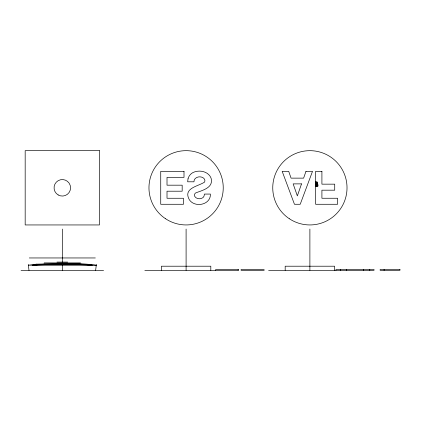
<?xml version="1.0" encoding="UTF-8"?>
<svg xmlns="http://www.w3.org/2000/svg" width="421" height="421" viewBox="0 0 421 421"><rect width="100%" height="100%" fill="white"/><g stroke="black" fill="none" stroke-linecap="round" stroke-linejoin="round"><path stroke-width="0.63" d="M95.635 270.335L96.356 264.483M315.418 182.588L317.276 182.588M315.418 183.203L317.276 183.203M315.418 183.824L317.276 183.824M315.418 184.445L317.897 184.445L317.897 186.298L315.418 186.298L315.418 181.967L317.276 181.967L317.276 186.298M315.418 185.061L317.897 185.061M315.418 185.682L317.897 185.682M29.302 257.957L95.325 257.957M56.951 262.083L67.676 262.083M44.158 262.904L80.469 262.904M264.209 269.508L241.08 269.508L241.08 270.335L264.209 270.335M21.05 270.335L103.577 270.335M144.84 270.335L238.339 270.335L238.339 269.508L215.694 269.508L215.694 270.335M268.624 270.335L374.027 270.324L374.027 269.498L335.963 269.498L335.963 270.324M28.991 270.335L28.27 264.483M384.099 269.498L384.099 270.324M369.759 269.498L369.759 270.324M363.549 269.498L363.549 270.324M346.525 269.498L346.525 270.324M340.368 269.498L340.368 270.324M334.595 270.335L334.595 266.209L285.18 266.209L285.18 270.335M316.66 181.967L316.66 186.298M316.039 181.967L316.039 186.298M309.888 229.071L309.888 270.335M238.175 269.508L238.175 270.335M210.81 270.335L210.81 266.209L161.39 266.209L161.39 270.335M186.098 229.071L186.098 270.335M62.313 229.071L62.313 270.335M188.029 178.825L187.666 181.798L193.939 181.809C193.834 176.415 202.022 175.152 204.595 179.251L204.932 180.746L204.595 182.072C198.144 186.445 182.793 188.019 189.339 199.749C194.865 208.069 210.842 204.969 210.416 194.07L204.406 194.07L204.074 196.044L203.101 197.523C200.691 199.438 196.518 199.191 194.797 196.475A2.684 2.684 0 0 1 195.718 192.897C202.338 190.35 213.8 187.819 211.079 178.157C208.411 171.289 199.301 169.563 193.128 172.468A9.72 9.72 0 0 0 188.029 178.825M301.525 183.877L297.342 195.907L293.158 183.877L301.525 183.877M305.972 171.342L303.615 178.136L291.069 178.136L288.711 171.342L282.175 171.342L294.463 204.274L300.215 204.274L312.508 171.342L305.972 171.342M36.522 264.146L28.27 265.219L96.356 265.219C76.564 262.399 56.43 263.725 36.522 264.146M44.158 264.146L32.396 265.219A551.647 551.647 0 0 1 92.225 265.219L80.469 264.146L44.158 264.146M99.451 150.671L25.176 150.671L25.176 224.946L99.451 224.946L99.451 150.671M184.003 171.342L160.733 171.342L160.733 204.274L183.482 204.274L183.482 198.259L167.011 198.259L167.011 191.202L182.172 191.202L182.172 185.182L167.011 185.182L167.011 177.362L184.003 177.362L184.003 171.342M321.912 171.342L315.634 171.342L315.634 204.274L337.6 204.274L337.6 198.254L321.912 198.254L321.912 190.181L334.721 190.181L334.721 184.161L321.912 184.161L321.912 171.342M399.95 269.498L380.152 269.498L380.152 270.324L399.95 270.324L399.95 269.498M58.187 194.955A8.252 8.252 0 0 0 70.565 187.808A8.252 8.252 0 0 0 58.187 180.662A8.252 8.252 0 0 0 58.187 194.955M289.338 218.741A37.137 37.137 0 0 0 346.951 190.139A37.137 37.137 0 0 0 293.374 154.544A37.137 37.137 0 0 0 289.338 218.741M165.548 218.736A37.137 37.137 0 0 0 223.167 190.139A37.137 37.137 0 0 0 169.589 154.539A37.137 37.137 0 0 0 165.548 218.736"/></g></svg>
